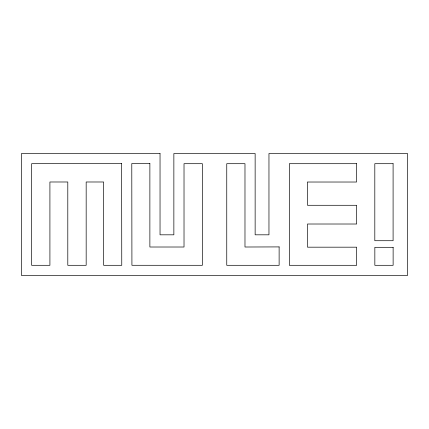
<?xml version="1.0" encoding="UTF-8"?>
<svg xmlns="http://www.w3.org/2000/svg" width="429" height="429" viewBox="0 0 429 429"><rect width="100%" height="100%" fill="white"/><g stroke="black" fill="none" stroke-linecap="round" stroke-linejoin="round"><path stroke-width="0.64" d="M356.681 163.696L356.537 182.025L307.357 182.025L307.502 205.287L356.681 205.287L356.681 224.013L307.502 224.013L307.502 247.179L356.681 247.179L356.681 265.304L289.328 265.304L289.328 163.696L356.681 163.696M279.123 246.911L244.98 247.013L244.98 163.696L226.753 163.696L226.753 265.304L279.123 265.304L279.123 246.911M121.627 163.562L31.612 163.696L31.612 265.304L49.914 265.304L49.914 181.987L67.798 181.987L67.798 265.304L86.17 265.304L86.17 181.987L103.641 181.987L103.641 265.304L121.761 265.31L121.627 163.562M149.877 163.524L131.783 163.546L131.923 265.288L202.37 265.304L202.37 163.696L184.02 163.696L184.02 247.013L149.877 247.013L149.877 163.524M160.038 153.539L21.45 153.539L21.45 275.461L407.55 275.461L407.55 153.539L268.962 153.539L268.962 234.819L255.142 234.819L255.142 153.539L173.858 153.539L173.858 234.819L160.038 234.819L160.038 153.539M393.093 163.696L374.807 163.696L374.807 240.717L393.093 240.717L393.093 163.696M393.125 247.313L374.839 247.313L374.839 265.304L393.125 265.304L393.125 247.313"/></g></svg>
